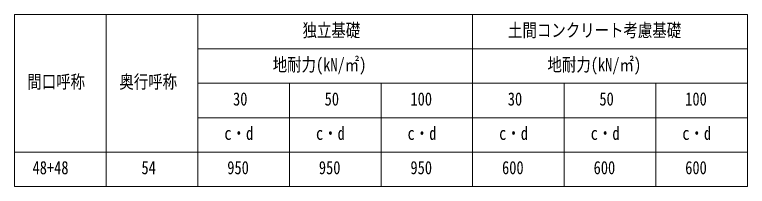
# Model space of a CAD drawing. Units: millimetres, scale not verified. Extents: x -14718 to 14718, y -10396 to 10396.
# Drawn here: x 1540 to 7940, y -1485 to 15 of the extents above; entities that cross this region are included whole.
import ezdxf
from ezdxf.enums import TextEntityAlignment as Align

# ---------------------------------------------------------------- set-up
doc = ezdxf.new("R2010")
doc.units = ezdxf.units.MM
doc.header["$LTSCALE"] = 50
doc.layers.add('0-1_TABLE1', color=7, linetype='Continuous', lineweight=18)
doc.styles.add('ＭＳ ゴシック', font='')
doc.styles.get('ＭＳ ゴシック').set_extended_font_data('MS Gothic')

msp = doc.modelspace()

# ---------------------------------------------------------------- linework, layer by layer
at = {"layer": '0-1_TABLE1'}
for p, q in [((1539.57, 15.14), (7939.57, 15.14)), ((2339.57, 15.14), (2339.57, -1484.86)), ((3139.57, 15.14), (3139.57, -1484.86)), ((5539.57, 15.14), (5539.57, -1484.86)), ((3139.57, -284.86), (7939.57, -284.86)), ((3139.57, -584.86), (7939.57, -584.86)), ((3939.57, -584.86), (3939.57, -1484.86)), ((4739.57, -584.86), (4739.57, -1484.86)), ((3139.57, -884.86), (7939.57, -884.86)), ((1539.57, -1484.86), (7939.57, -1484.86))]:
    msp.add_line(p, q, dxfattribs=at)
for points in [[(1539.57, 15.14), (1539.57, -1184.86), (1539.57, -1484.86)], [(7939.57, 15.14), (7939.57, -584.86), (7939.57, -1184.86), (7939.57, -1484.86)], [(6339.57, -584.86), (6339.57, -1184.86), (6339.57, -1484.86)], [(7139.57, -584.86), (7139.57, -1184.86), (7139.57, -1484.86)], [(1539.57, -1184.86), (2339.57, -1184.86), (7939.57, -1184.86)]]:
    msp.add_lwpolyline(points, dxfattribs=at)

# ---------------------------------------------------------------- texts
at = {"layer": '0-1_TABLE1', "style": 'ＭＳ ゴシック', "width": 0.8}
for s, p in [('独立基礎', (4053.97, -213.61)), ('土間コンクリート考慮基礎', (5849.17, -213.61)), ('地耐力(kN/㎡)', (3793.57, -513.61)), ('地耐力(kN/㎡)', (6193.57, -513.61)), ('間口呼称', (1649.77, -663.61)), ('奥行呼称', (2453.97, -663.61)), ('30', (3447.17, -813.61)), ('50', (4247.17, -813.61)), ('100', (4996.77, -813.61)), ('30', (5847.17, -813.61)), ('50', (6647.17, -813.61)), ('100', (7396.77, -813.61)), ('c・d', (3371.57, -1113.61)), ('c・d', (4171.57, -1113.61)), ('c・d', (4971.57, -1113.61)), ('c・d', (5771.57, -1113.61)), ('c・d', (6571.57, -1113.61)), ('c・d', (7371.57, -1113.61)), ('48+48', (1695.97, -1413.61)), ('54', (2647.17, -1413.61)), ('950', (3396.77, -1413.61)), ('950', (4196.77, -1413.61)), ('950', (4996.77, -1413.61)), ('600', (5796.77, -1413.61)), ('600', (6596.77, -1413.61)), ('600', (7396.77, -1413.61))]:
    msp.add_text(s, height=115.5, dxfattribs=at).set_placement(p, align=Align.BOTTOM_LEFT)

doc.saveas('drawing.dxf')
